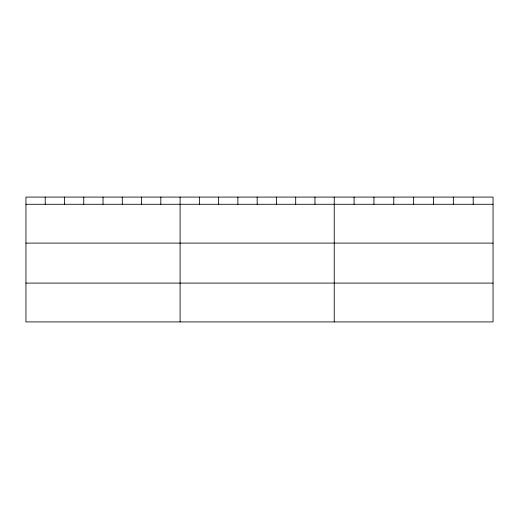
<?xml version="1.0" encoding="UTF-8"?>
<svg xmlns="http://www.w3.org/2000/svg" width="519" height="519" viewBox="0 0 519 519"><rect width="100%" height="100%" fill="white"/><g stroke="black" fill="none" stroke-linecap="round" stroke-linejoin="round"><path stroke-width="0.78" d="M493.05 204.278L493.05 321.916L25.95 321.916L25.95 197.084L493.05 197.084L493.05 204.278L25.95 204.278M25.95 243.1L493.05 243.1M25.95 283.095L493.05 283.095M473.198 197.084L473.198 204.278M453.346 197.084L453.346 204.278M433.495 197.084L433.495 204.278M413.643 197.084L413.643 204.278M393.791 197.084L393.791 204.278M373.94 197.084L373.94 204.278M354.088 197.084L354.088 204.278M334.236 197.084L334.236 321.916M314.968 197.084L314.968 204.278M295.7 197.084L295.7 204.278M276.432 197.084L276.432 204.278M257.165 197.084L257.165 204.278M237.897 197.084L237.897 204.278M218.629 197.084L218.629 204.278M199.361 197.084L199.361 204.278M180.093 197.084L180.093 321.916M160.825 197.084L160.825 204.278M141.557 197.084L141.557 204.278M122.289 197.084L122.289 204.278M103.022 197.084L103.022 204.278M83.754 197.084L83.754 204.278M64.486 197.084L64.486 204.278M45.218 197.084L45.218 204.278"/></g></svg>
